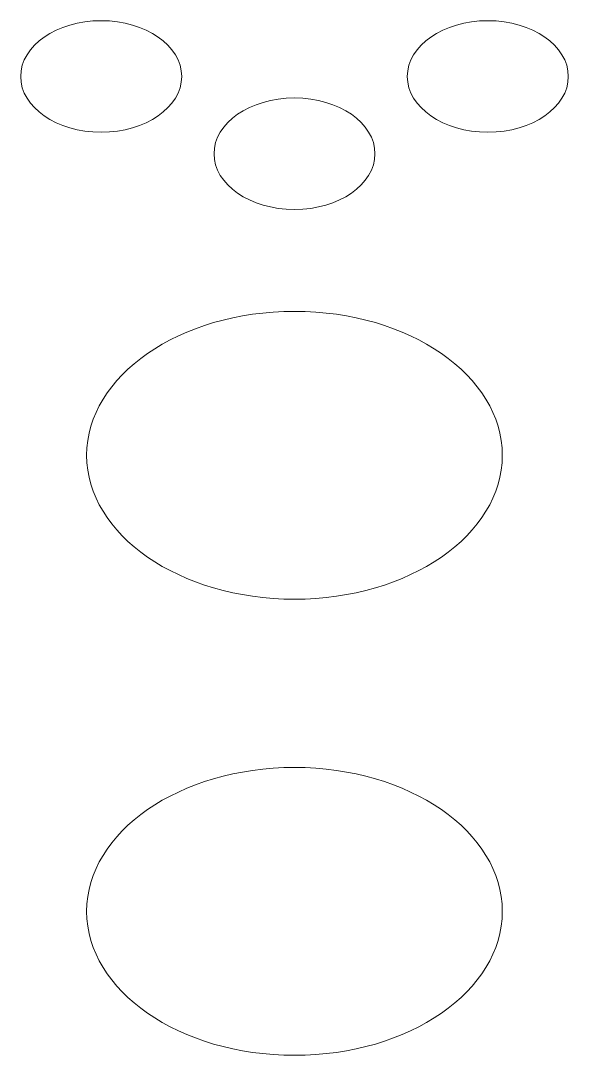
# Model space of a CAD drawing. Header units: millimetres. Extents: x -1200 to 1200, y -590 to 590.
# Drawn here: x -761.2 to -516.7, y -570.8 to -109.1 of the extents above; entities that cross this region are included whole.
import ezdxf

# ---------------------------------------------------------------- set-up
doc = ezdxf.new("R2010")
doc.units = ezdxf.units.MM
doc.header["$MEASUREMENT"] = 0
doc.layers.add('Layer 1', color=7, linetype='Continuous')

msp = doc.modelspace()

# ---------------------------------------------------------------- linework, layer by layer
at = {"layer": 'Layer 1', "color": 250, "lineweight": 20}
for points, knots in [([(-761.1735, -133.9653), (-761.1735, -120.2296), (-745.0927, -109.0802), (-725.2351, -109.0802), (-705.3927, -109.0802), (-689.2966, -120.2296), (-689.2966, -133.9653), (-689.2966, -147.7008), (-705.3927, -158.8452), (-725.2351, -158.8452), (-745.0927, -158.8452), (-761.1735, -147.7008), (-761.1735, -133.9653)], [0, 0, 0, 0, 0.25, 0.25, 0.25, 0.5, 0.5, 0.5, 0.75, 0.75, 0.75, 1, 1, 1, 1]), ([(-588.5679, -133.9653), (-588.5679, -120.2296), (-572.4717, -109.0802), (-552.6294, -109.0802), (-532.7871, -109.0802), (-516.6833, -120.2296), (-516.6833, -133.9653), (-516.6833, -147.7008), (-532.7871, -158.8452), (-552.6294, -158.8452), (-572.4717, -158.8452), (-588.5679, -147.7008), (-588.5679, -133.9653)], [0, 0, 0, 0, 0.25, 0.25, 0.25, 0.5, 0.5, 0.5, 0.75, 0.75, 0.75, 1, 1, 1, 1]), ([(-674.863, -168.4565), (-674.863, -154.7209), (-658.7899, -143.5765), (-638.9322, -143.5765), (-619.0898, -143.5765), (-602.9938, -154.7209), (-602.9938, -168.4565), (-602.9938, -182.1972), (-619.0898, -193.3415), (-638.9322, -193.3415), (-658.7899, -193.3415), (-674.863, -182.1972), (-674.863, -168.4565)], [0, 0, 0, 0, 0.25, 0.25, 0.25, 0.5, 0.5, 0.5, 0.75, 0.75, 0.75, 1, 1, 1, 1]), ([(-731.7163, -303.0248), (-731.7163, -303.0248), (-731.5938, -299.7058), (-731.5938, -299.7058), (-731.5938, -299.7058), (-731.2338, -296.4487), (-731.2338, -296.4487), (-731.2338, -296.4487), (-730.6438, -293.2277), (-730.6438, -293.2277), (-730.6438, -293.2277), (-729.8163, -290.0739), (-729.8163, -290.0739), (-729.8163, -290.0739), (-728.7822, -286.9613), (-728.7822, -286.9613), (-728.7822, -286.9613), (-727.541, -283.921), (-727.541, -283.921), (-727.541, -283.921), (-726.0854, -280.9374), (-726.0854, -280.9374), (-726.0854, -280.9374), (-724.4152, -278.0262), (-724.4152, -278.0262), (-724.4152, -278.0262), (-722.5766, -275.1872), (-722.5766, -275.1872), (-722.5766, -275.1872), (-720.5081, -272.4153), (-720.5081, -272.4153), (-720.5081, -272.4153), (-718.2787, -269.726), (-718.2787, -269.726), (-718.2787, -269.726), (-715.8655, -267.1192), (-715.8655, -267.1192), (-715.8655, -267.1192), (-713.2914, -264.5952), (-713.2914, -264.5952), (-713.2914, -264.5952), (-710.5256, -262.1691), (-710.5256, -262.1691), (-710.5256, -262.1691), (-707.6067, -259.836), (-707.6067, -259.836), (-707.6067, -259.836), (-704.527, -257.606), (-704.527, -257.606), (-704.527, -257.606), (-701.3169, -255.4794), (-701.3169, -255.4794), (-701.3169, -255.4794), (-697.9383, -253.4611), (-697.9383, -253.4611), (-697.9383, -253.4611), (-694.4296, -251.5513), (-694.4296, -251.5513), (-694.4296, -251.5513), (-690.7905, -249.755), (-690.7905, -249.755), (-690.7905, -249.755), (-687.0365, -248.0877), (-687.0365, -248.0877), (-687.0365, -248.0877), (-683.1447, -246.5443), (-683.1447, -246.5443), (-683.1447, -246.5443), (-679.1456, -245.1248), (-679.1456, -245.1248), (-679.1456, -245.1248), (-675.0469, -243.8395), (-675.0469, -243.8395), (-675.0469, -243.8395), (-670.8409, -242.6988), (-670.8409, -242.6988), (-670.8409, -242.6988), (-666.52, -241.6768), (-666.52, -241.6768), (-666.52, -241.6768), (-662.1224, -240.8095), (-662.1224, -240.8095), (-662.1224, -240.8095), (-657.6407, -240.0972), (-657.6407, -240.0972), (-657.6407, -240.0972), (-653.0747, -239.5345), (-653.0747, -239.5345), (-653.0747, -239.5345), (-648.4397, -239.132), (-648.4397, -239.132), (-648.4397, -239.132), (-643.7127, -238.8842), (-643.7127, -238.8842), (-643.7127, -238.8842), (-638.9322, -238.8015), (-638.9322, -238.8015), (-638.9322, -238.8015), (-634.144, -238.8842), (-634.144, -238.8842), (-634.144, -238.8842), (-629.4323, -239.132), (-629.4323, -239.132), (-629.4323, -239.132), (-624.7973, -239.5345), (-624.7973, -239.5345), (-624.7973, -239.5345), (-620.239, -240.0972), (-620.239, -240.0972), (-620.239, -240.0972), (-615.7419, -240.8095), (-615.7419, -240.8095), (-615.7419, -240.8095), (-611.3444, -241.6768), (-611.3444, -241.6768), (-611.3444, -241.6768), (-607.0388, -242.6988), (-607.0388, -242.6988), (-607.0388, -242.6988), (-602.8329, -243.8395), (-602.8329, -243.8395), (-602.8329, -243.8395), (-598.7189, -245.1248), (-598.7189, -245.1248), (-598.7189, -245.1248), (-594.7351, -246.5443), (-594.7351, -246.5443), (-594.7351, -246.5443), (-590.8432, -248.0877), (-590.8432, -248.0877), (-590.8432, -248.0877), (-587.0892, -249.755), (-587.0892, -249.755), (-587.0892, -249.755), (-583.4272, -251.5513), (-583.4272, -251.5513), (-583.4272, -251.5513), (-579.9261, -253.4611), (-579.9261, -253.4611), (-579.9261, -253.4611), (-576.5628, -255.4794), (-576.5628, -255.4794), (-576.5628, -255.4794), (-573.3451, -257.606), (-573.3451, -257.606), (-573.3451, -257.606), (-570.2577, -259.836), (-570.2577, -259.836), (-570.2577, -259.836), (-567.3464, -262.1691), (-567.3464, -262.1691), (-567.3464, -262.1691), (-564.5884, -264.5952), (-564.5884, -264.5952), (-564.5884, -264.5952), (-561.9913, -267.1192), (-561.9913, -267.1192), (-561.9913, -267.1192), (-559.5858, -269.726), (-559.5858, -269.726), (-559.5858, -269.726), (-557.3486, -272.4153), (-557.3486, -272.4153), (-557.3486, -272.4153), (-555.3031, -275.1872), (-555.3031, -275.1872), (-555.3031, -275.1872), (-553.4415, -278.0262), (-553.4415, -278.0262), (-553.4415, -278.0262), (-551.7866, -280.9374), (-551.7866, -280.9374), (-551.7866, -280.9374), (-550.3387, -283.921), (-550.3387, -283.921), (-550.3387, -283.921), (-549.0746, -286.9613), (-549.0746, -286.9613), (-549.0746, -286.9613), (-548.0404, -290.0739), (-548.0404, -290.0739), (-548.0404, -290.0739), (-547.2283, -293.2277), (-547.2283, -293.2277), (-547.2283, -293.2277), (-546.6307, -296.4487), (-546.6307, -296.4487), (-546.6307, -296.4487), (-546.2783, -299.7058), (-546.2783, -299.7058), (-546.2783, -299.7058), (-546.1634, -303.0248), (-546.1634, -303.0248), (-546.1634, -303.0248), (-546.2783, -306.3336), (-546.2783, -306.3336), (-546.2783, -306.3336), (-546.6307, -309.5958), (-546.6307, -309.5958), (-546.6307, -309.5958), (-547.2283, -312.8116), (-547.2283, -312.8116), (-547.2283, -312.8116), (-548.0404, -315.9758), (-548.0404, -315.9758), (-548.0404, -315.9758), (-549.0746, -319.0781), (-549.0746, -319.0781), (-549.0746, -319.0781), (-550.3387, -322.1183), (-550.3387, -322.1183), (-550.3387, -322.1183), (-551.7866, -325.1018), (-551.7866, -325.1018), (-551.7866, -325.1018), (-553.4415, -328.0132), (-553.4415, -328.0132), (-553.4415, -328.0132), (-555.3031, -330.8573), (-555.3031, -330.8573), (-555.3031, -330.8573), (-557.3486, -333.6292), (-557.3486, -333.6292), (-557.3486, -333.6292), (-559.5858, -336.3185), (-559.5858, -336.3185), (-559.5858, -336.3185), (-561.9913, -338.92), (-561.9913, -338.92), (-561.9913, -338.92), (-564.5884, -341.4442), (-564.5884, -341.4442), (-564.5884, -341.4442), (-567.3464, -343.8651), (-567.3464, -343.8651), (-567.3464, -343.8651), (-570.2577, -346.2033), (-570.2577, -346.2033), (-570.2577, -346.2033), (-573.3451, -348.4333), (-573.3451, -348.4333), (-573.3451, -348.4333), (-576.5628, -350.5599), (-576.5628, -350.5599), (-576.5628, -350.5599), (-579.9261, -352.5885), (-579.9261, -352.5885), (-579.9261, -352.5885), (-583.4272, -354.4932), (-583.4272, -354.4932), (-583.4272, -354.4932), (-587.0892, -356.2844), (-587.0892, -356.2844), (-587.0892, -356.2844), (-590.8432, -357.9568), (-590.8432, -357.9568), (-590.8432, -357.9568), (-594.7351, -359.5053), (-594.7351, -359.5053), (-594.7351, -359.5053), (-598.7189, -360.9249), (-598.7189, -360.9249), (-598.7189, -360.9249), (-602.8329, -362.205), (-602.8329, -362.205), (-602.8329, -362.205), (-607.0388, -363.3509), (-607.0388, -363.3509), (-607.0388, -363.3509), (-611.3444, -364.3626), (-611.3444, -364.3626), (-611.3444, -364.3626), (-615.7419, -365.2246), (-615.7419, -365.2246), (-615.7419, -365.2246), (-620.239, -365.9421), (-620.239, -365.9421), (-620.239, -365.9421), (-624.7973, -366.5048), (-624.7973, -366.5048), (-624.7973, -366.5048), (-629.4323, -366.9177), (-629.4323, -366.9177), (-629.4323, -366.9177), (-634.144, -367.1654), (-634.144, -367.1654), (-634.144, -367.1654), (-638.9322, -367.2481), (-638.9322, -367.2481), (-638.9322, -367.2481), (-643.7127, -367.1654), (-643.7127, -367.1654), (-643.7127, -367.1654), (-648.4397, -366.9177), (-648.4397, -366.9177), (-648.4397, -366.9177), (-653.0747, -366.5048), (-653.0747, -366.5048), (-653.0747, -366.5048), (-657.6407, -365.9421), (-657.6407, -365.9421), (-657.6407, -365.9421), (-662.1224, -365.2246), (-662.1224, -365.2246), (-662.1224, -365.2246), (-666.52, -364.3626), (-666.52, -364.3626), (-666.52, -364.3626), (-670.8332, -363.3509), (-670.8332, -363.3509), (-670.8332, -363.3509), (-675.0469, -362.205), (-675.0469, -362.205), (-675.0469, -362.205), (-679.1456, -360.9249), (-679.1456, -360.9249), (-679.1456, -360.9249), (-683.1447, -359.5053), (-683.1447, -359.5053), (-683.1447, -359.5053), (-687.0365, -357.9568), (-687.0365, -357.9568), (-687.0365, -357.9568), (-690.7905, -356.2844), (-690.7905, -356.2844), (-690.7905, -356.2844), (-694.4296, -354.4932), (-694.4296, -354.4932), (-694.4296, -354.4932), (-697.9383, -352.5885), (-697.9383, -352.5885), (-697.9383, -352.5885), (-701.3169, -350.5599), (-701.3169, -350.5599), (-701.3169, -350.5599), (-704.527, -348.4333), (-704.527, -348.4333), (-704.527, -348.4333), (-707.6067, -346.2033), (-707.6067, -346.2033), (-707.6067, -346.2033), (-710.5256, -343.8651), (-710.5256, -343.8651), (-710.5256, -343.8651), (-713.2914, -341.4442), (-713.2914, -341.4442), (-713.2914, -341.4442), (-715.8655, -338.92), (-715.8655, -338.92), (-715.8655, -338.92), (-718.2787, -336.3185), (-718.2787, -336.3185), (-718.2787, -336.3185), (-720.5081, -333.6292), (-720.5081, -333.6292), (-720.5081, -333.6292), (-722.5766, -330.8573), (-722.5766, -330.8573), (-722.5766, -330.8573), (-724.4152, -328.0132), (-724.4152, -328.0132), (-724.4152, -328.0132), (-726.0854, -325.1018), (-726.0854, -325.1018), (-726.0854, -325.1018), (-727.541, -322.1235), (-727.541, -322.1235), (-727.541, -322.1235), (-728.7822, -319.0781), (-728.7822, -319.0781), (-728.7822, -319.0781), (-729.8163, -315.9758), (-729.8163, -315.9758), (-729.8163, -315.9758), (-730.6438, -312.8116), (-730.6438, -312.8116), (-730.6438, -312.8116), (-731.2338, -309.5958), (-731.2338, -309.5958), (-731.2338, -309.5958), (-731.5938, -306.3336), (-731.5938, -306.3336), (-731.5938, -306.3336), (-731.7163, -303.0248), (-731.7163, -303.0248)], [0, 0, 0, 0, 0.0078125, 0.0078125, 0.0078125, 0.015625, 0.015625, 0.015625, 0.0234375, 0.0234375, 0.0234375, 0.03125, 0.03125, 0.03125, 0.0390625, 0.0390625, 0.0390625, 0.046875, 0.046875, 0.046875, 0.0546875, 0.0546875, 0.0546875, 0.0625, 0.0625, 0.0625, 0.0703125, 0.0703125, 0.0703125, 0.078125, 0.078125, 0.078125, 0.0859375, 0.0859375, 0.0859375, 0.09375, 0.09375, 0.09375, 0.1015625, 0.1015625, 0.1015625, 0.109375, 0.109375, 0.109375, 0.1171875, 0.1171875, 0.1171875, 0.125, 0.125, 0.125, 0.1328125, 0.1328125, 0.1328125, 0.140625, 0.140625, 0.140625, 0.1484375, 0.1484375, 0.1484375, 0.15625, 0.15625, 0.15625, 0.1640625, 0.1640625, 0.1640625, 0.171875, 0.171875, 0.171875, 0.1796875, 0.1796875, 0.1796875, 0.1875, 0.1875, 0.1875, 0.1953125, 0.1953125, 0.1953125, 0.203125, 0.203125, 0.203125, 0.2109375, 0.2109375, 0.2109375, 0.21875, 0.21875, 0.21875, 0.2265625, 0.2265625, 0.2265625, 0.234375, 0.234375, 0.234375, 0.2421875, 0.2421875, 0.2421875, 0.25, 0.25, 0.25, 0.2578125, 0.2578125, 0.2578125, 0.265625, 0.265625, 0.265625, 0.2734375, 0.2734375, 0.2734375, 0.28125, 0.28125, 0.28125, 0.2890625, 0.2890625, 0.2890625, 0.296875, 0.296875, 0.296875, 0.3046875, 0.3046875, 0.3046875, 0.3125, 0.3125, 0.3125, 0.3203125, 0.3203125, 0.3203125, 0.328125, 0.328125, 0.328125, 0.3359375, 0.3359375, 0.3359375, 0.34375, 0.34375, 0.34375, 0.3515625, 0.3515625, 0.3515625, 0.359375, 0.359375, 0.359375, 0.3671875, 0.3671875, 0.3671875, 0.375, 0.375, 0.375, 0.3828125, 0.3828125, 0.3828125, 0.390625, 0.390625, 0.390625, 0.3984375, 0.3984375, 0.3984375, 0.40625, 0.40625, 0.40625, 0.4140625, 0.4140625, 0.4140625, 0.421875, 0.421875, 0.421875, 0.4296875, 0.4296875, 0.4296875, 0.4375, 0.4375, 0.4375, 0.4453125, 0.4453125, 0.4453125, 0.453125, 0.453125, 0.453125, 0.4609375, 0.4609375, 0.4609375, 0.46875, 0.46875, 0.46875, 0.4765625, 0.4765625, 0.4765625, 0.484375, 0.484375, 0.484375, 0.4921875, 0.4921875, 0.4921875, 0.5, 0.5, 0.5, 0.5078125, 0.5078125, 0.5078125, 0.515625, 0.515625, 0.515625, 0.5234375, 0.5234375, 0.5234375, 0.53125, 0.53125, 0.53125, 0.5390625, 0.5390625, 0.5390625, 0.546875, 0.546875, 0.546875, 0.5546875, 0.5546875, 0.5546875, 0.5625, 0.5625, 0.5625, 0.5703125, 0.5703125, 0.5703125, 0.578125, 0.578125, 0.578125, 0.5859375, 0.5859375, 0.5859375, 0.59375, 0.59375, 0.59375, 0.6015625, 0.6015625, 0.6015625, 0.609375, 0.609375, 0.609375, 0.6171875, 0.6171875, 0.6171875, 0.625, 0.625, 0.625, 0.6328125, 0.6328125, 0.6328125, 0.640625, 0.640625, 0.640625, 0.6484375, 0.6484375, 0.6484375, 0.65625, 0.65625, 0.65625, 0.6640625, 0.6640625, 0.6640625, 0.671875, 0.671875, 0.671875, 0.6796875, 0.6796875, 0.6796875, 0.6875, 0.6875, 0.6875, 0.6953125, 0.6953125, 0.6953125, 0.703125, 0.703125, 0.703125, 0.7109375, 0.7109375, 0.7109375, 0.71875, 0.71875, 0.71875, 0.7265625, 0.7265625, 0.7265625, 0.734375, 0.734375, 0.734375, 0.7421875, 0.7421875, 0.7421875, 0.75, 0.75, 0.75, 0.7578125, 0.7578125, 0.7578125, 0.765625, 0.765625, 0.765625, 0.7734375, 0.7734375, 0.7734375, 0.78125, 0.78125, 0.78125, 0.7890625, 0.7890625, 0.7890625, 0.796875, 0.796875, 0.796875, 0.8046875, 0.8046875, 0.8046875, 0.8125, 0.8125, 0.8125, 0.8203125, 0.8203125, 0.8203125, 0.828125, 0.828125, 0.828125, 0.8359375, 0.8359375, 0.8359375, 0.84375, 0.84375, 0.84375, 0.8515625, 0.8515625, 0.8515625, 0.859375, 0.859375, 0.859375, 0.8671875, 0.8671875, 0.8671875, 0.875, 0.875, 0.875, 0.8828125, 0.8828125, 0.8828125, 0.890625, 0.890625, 0.890625, 0.8984375, 0.8984375, 0.8984375, 0.90625, 0.90625, 0.90625, 0.9140625, 0.9140625, 0.9140625, 0.921875, 0.921875, 0.921875, 0.9296875, 0.9296875, 0.9296875, 0.9375, 0.9375, 0.9375, 0.9453125, 0.9453125, 0.9453125, 0.953125, 0.953125, 0.953125, 0.9609375, 0.9609375, 0.9609375, 0.96875, 0.96875, 0.96875, 0.9765625, 0.9765625, 0.9765625, 0.984375, 0.984375, 0.984375, 0.9921875, 0.9921875, 0.9921875, 1, 1, 1, 1]), ([(-731.7163, -506.5756), (-731.7163, -506.5756), (-731.5938, -503.2669), (-731.5938, -503.2669), (-731.5938, -503.2669), (-731.2338, -499.9994), (-731.2338, -499.9994), (-731.2338, -499.9994), (-730.6438, -496.7837), (-730.6438, -496.7837), (-730.6438, -496.7837), (-729.8163, -493.6195), (-729.8163, -493.6195), (-729.8163, -493.6195), (-728.7822, -490.5172), (-728.7822, -490.5172), (-728.7822, -490.5172), (-727.541, -487.4717), (-727.541, -487.4717), (-727.541, -487.4717), (-726.0854, -484.4986), (-726.0854, -484.4986), (-726.0854, -484.4986), (-724.4152, -481.5821), (-724.4152, -481.5821), (-724.4152, -481.5821), (-722.5766, -478.738), (-722.5766, -478.738), (-722.5766, -478.738), (-720.5081, -475.9712), (-720.5081, -475.9712), (-720.5081, -475.9712), (-718.2787, -473.2768), (-718.2787, -473.2768), (-718.2787, -473.2768), (-715.8655, -470.6752), (-715.8655, -470.6752), (-715.8655, -470.6752), (-713.2914, -468.1563), (-713.2914, -468.1563), (-713.2914, -468.1563), (-710.5256, -465.7303), (-710.5256, -465.7303), (-710.5256, -465.7303), (-707.6067, -463.3919), (-707.6067, -463.3919), (-707.6067, -463.3919), (-704.527, -461.162), (-704.527, -461.162), (-704.527, -461.162), (-701.3169, -459.0302), (-701.3169, -459.0302), (-701.3169, -459.0302), (-697.9383, -457.0068), (-697.9383, -457.0068), (-697.9383, -457.0068), (-694.4296, -455.1072), (-694.4296, -455.1072), (-694.4296, -455.1072), (-690.7905, -453.3161), (-690.7905, -453.3161), (-690.7905, -453.3161), (-687.0365, -451.6488), (-687.0365, -451.6488), (-687.0365, -451.6488), (-683.1447, -450.0899), (-683.1447, -450.0899), (-683.1447, -450.0899), (-679.1456, -448.6808), (-679.1456, -448.6808), (-679.1456, -448.6808), (-675.0469, -447.3903), (-675.0469, -447.3903), (-675.0469, -447.3903), (-670.8409, -446.2444), (-670.8409, -446.2444), (-670.8409, -446.2444), (-666.52, -445.2327), (-666.52, -445.2327), (-666.52, -445.2327), (-662.1224, -444.3707), (-662.1224, -444.3707), (-662.1224, -444.3707), (-657.6407, -443.6583), (-657.6407, -443.6583), (-657.6407, -443.6583), (-653.0747, -443.0854), (-653.0747, -443.0854), (-653.0747, -443.0854), (-648.4397, -442.6776), (-648.4397, -442.6776), (-648.4397, -442.6776), (-643.7127, -442.4298), (-643.7127, -442.4298), (-643.7127, -442.4298), (-638.9322, -442.3473), (-638.9322, -442.3473), (-638.9322, -442.3473), (-634.144, -442.4298), (-634.144, -442.4298), (-634.144, -442.4298), (-629.4323, -442.6776), (-629.4323, -442.6776), (-629.4323, -442.6776), (-624.7973, -443.0854), (-624.7973, -443.0854), (-624.7973, -443.0854), (-620.239, -443.6583), (-620.239, -443.6583), (-620.239, -443.6583), (-615.7419, -444.3707), (-615.7419, -444.3707), (-615.7419, -444.3707), (-611.3444, -445.2327), (-611.3444, -445.2327), (-611.3444, -445.2327), (-607.0388, -446.2444), (-607.0388, -446.2444), (-607.0388, -446.2444), (-602.8329, -447.3903), (-602.8329, -447.3903), (-602.8329, -447.3903), (-598.7189, -448.6808), (-598.7189, -448.6808), (-598.7189, -448.6808), (-594.7351, -450.0899), (-594.7351, -450.0899), (-594.7351, -450.0899), (-590.8432, -451.6488), (-590.8432, -451.6488), (-590.8432, -451.6488), (-587.0892, -453.3161), (-587.0892, -453.3161), (-587.0892, -453.3161), (-583.4272, -455.1072), (-583.4272, -455.1072), (-583.4272, -455.1072), (-579.9261, -457.0068), (-579.9261, -457.0068), (-579.9261, -457.0068), (-576.5628, -459.0302), (-576.5628, -459.0302), (-576.5628, -459.0302), (-573.3451, -461.162), (-573.3451, -461.162), (-573.3451, -461.162), (-570.2577, -463.4023), (-570.2577, -463.4023), (-570.2577, -463.4023), (-567.3464, -465.7303), (-567.3464, -465.7303), (-567.3464, -465.7303), (-564.5884, -468.1563), (-564.5884, -468.1563), (-564.5884, -468.1563), (-561.9913, -470.6752), (-561.9913, -470.6752), (-561.9913, -470.6752), (-559.5858, -473.2768), (-559.5858, -473.2768), (-559.5858, -473.2768), (-557.3486, -475.9712), (-557.3486, -475.9712), (-557.3486, -475.9712), (-555.3031, -478.738), (-555.3031, -478.738), (-555.3031, -478.738), (-553.4415, -481.5821), (-553.4415, -481.5821), (-553.4415, -481.5821), (-551.7866, -484.4986), (-551.7866, -484.4986), (-551.7866, -484.4986), (-550.3387, -487.4717), (-550.3387, -487.4717), (-550.3387, -487.4717), (-549.0746, -490.5172), (-549.0746, -490.5172), (-549.0746, -490.5172), (-548.0404, -493.6195), (-548.0404, -493.6195), (-548.0404, -493.6195), (-547.2283, -496.7837), (-547.2283, -496.7837), (-547.2283, -496.7837), (-546.6307, -499.9994), (-546.6307, -499.9994), (-546.6307, -499.9994), (-546.2783, -503.2669), (-546.2783, -503.2669), (-546.2783, -503.2669), (-546.1634, -506.5756), (-546.1634, -506.5756), (-546.1634, -506.5756), (-546.2783, -509.8895), (-546.2783, -509.8895), (-546.2783, -509.8895), (-546.6307, -513.1466), (-546.6307, -513.1466), (-546.6307, -513.1466), (-547.2283, -516.3675), (-547.2283, -516.3675), (-547.2283, -516.3675), (-548.0404, -519.5266), (-548.0404, -519.5266), (-548.0404, -519.5266), (-549.0746, -522.6341), (-549.0746, -522.6341), (-549.0746, -522.6341), (-550.3387, -525.6743), (-550.3387, -525.6743), (-550.3387, -525.6743), (-551.7866, -528.6476), (-551.7866, -528.6476), (-551.7866, -528.6476), (-553.4415, -531.5691), (-553.4415, -531.5691), (-553.4415, -531.5691), (-555.3031, -534.4081), (-555.3031, -534.4081), (-555.3031, -534.4081), (-557.3486, -537.18), (-557.3486, -537.18), (-557.3486, -537.18), (-559.5858, -539.8693), (-559.5858, -539.8693), (-559.5858, -539.8693), (-561.9913, -542.476), (-561.9913, -542.476), (-561.9913, -542.476), (-564.5884, -544.9898), (-564.5884, -544.9898), (-564.5884, -544.9898), (-567.3464, -547.4262), (-567.3464, -547.4262), (-567.3464, -547.4262), (-570.2577, -549.7542), (-570.2577, -549.7542), (-570.2577, -549.7542), (-573.3451, -551.9841), (-573.3451, -551.9841), (-573.3451, -551.9841), (-576.5628, -554.1262), (-576.5628, -554.1262), (-576.5628, -554.1262), (-579.9261, -556.1341), (-579.9261, -556.1341), (-579.9261, -556.1341), (-583.4272, -558.0441), (-583.4272, -558.0441), (-583.4272, -558.0441), (-587.0892, -559.8404), (-587.0892, -559.8404), (-587.0892, -559.8404), (-590.8432, -561.5076), (-590.8432, -561.5076), (-590.8432, -561.5076), (-594.7351, -563.051), (-594.7351, -563.051), (-594.7351, -563.051), (-598.7189, -564.4705), (-598.7189, -564.4705), (-598.7189, -564.4705), (-602.8329, -565.7558), (-602.8329, -565.7558), (-602.8329, -565.7558), (-607.0388, -566.9069), (-607.0388, -566.9069), (-607.0388, -566.9069), (-611.3444, -567.9134), (-611.3444, -567.9134), (-611.3444, -567.9134), (-615.7419, -568.7857), (-615.7419, -568.7857), (-615.7419, -568.7857), (-620.239, -569.4981), (-620.239, -569.4981), (-620.239, -569.4981), (-624.7973, -570.0556), (-624.7973, -570.0556), (-624.7973, -570.0556), (-629.4323, -570.4685), (-629.4323, -570.4685), (-629.4323, -570.4685), (-634.144, -570.7163), (-634.144, -570.7163), (-634.144, -570.7163), (-638.9322, -570.7989), (-638.9322, -570.7989), (-638.9322, -570.7989), (-643.7127, -570.7163), (-643.7127, -570.7163), (-643.7127, -570.7163), (-648.4397, -570.4685), (-648.4397, -570.4685), (-648.4397, -570.4685), (-653.0747, -570.0556), (-653.0747, -570.0556), (-653.0747, -570.0556), (-657.6407, -569.4981), (-657.6407, -569.4981), (-657.6407, -569.4981), (-662.1224, -568.7857), (-662.1224, -568.7857), (-662.1224, -568.7857), (-666.52, -567.9134), (-666.52, -567.9134), (-666.52, -567.9134), (-670.8332, -566.9069), (-670.8332, -566.9069), (-670.8332, -566.9069), (-675.0469, -565.7558), (-675.0469, -565.7558), (-675.0469, -565.7558), (-679.1456, -564.4705), (-679.1456, -564.4705), (-679.1456, -564.4705), (-683.1447, -563.051), (-683.1447, -563.051), (-683.1447, -563.051), (-687.0365, -561.5076), (-687.0365, -561.5076), (-687.0365, -561.5076), (-690.7905, -559.8404), (-690.7905, -559.8404), (-690.7905, -559.8404), (-694.4296, -558.0441), (-694.4296, -558.0441), (-694.4296, -558.0441), (-697.9383, -556.1341), (-697.9383, -556.1341), (-697.9383, -556.1341), (-701.3169, -554.1262), (-701.3169, -554.1262), (-701.3169, -554.1262), (-704.527, -551.9841), (-704.527, -551.9841), (-704.527, -551.9841), (-707.6067, -549.7542), (-707.6067, -549.7542), (-707.6067, -549.7542), (-710.5256, -547.4262), (-710.5256, -547.4262), (-710.5256, -547.4262), (-713.2914, -544.9898), (-713.2914, -544.9898), (-713.2914, -544.9898), (-715.8655, -542.476), (-715.8655, -542.476), (-715.8655, -542.476), (-718.2787, -539.8693), (-718.2787, -539.8693), (-718.2787, -539.8693), (-720.5081, -537.18), (-720.5081, -537.18), (-720.5081, -537.18), (-722.5766, -534.4081), (-722.5766, -534.4081), (-722.5766, -534.4081), (-724.4152, -531.5691), (-724.4152, -531.5691), (-724.4152, -531.5691), (-726.0854, -528.6476), (-726.0854, -528.6476), (-726.0854, -528.6476), (-727.541, -525.6743), (-727.541, -525.6743), (-727.541, -525.6743), (-728.7822, -522.6341), (-728.7822, -522.6341), (-728.7822, -522.6341), (-729.8163, -519.5266), (-729.8163, -519.5266), (-729.8163, -519.5266), (-730.6438, -516.3675), (-730.6438, -516.3675), (-730.6438, -516.3675), (-731.2338, -513.1466), (-731.2338, -513.1466), (-731.2338, -513.1466), (-731.5938, -509.8895), (-731.5938, -509.8895), (-731.5938, -509.8895), (-731.7163, -506.5756), (-731.7163, -506.5756)], [0, 0, 0, 0, 0.0078125, 0.0078125, 0.0078125, 0.015625, 0.015625, 0.015625, 0.0234375, 0.0234375, 0.0234375, 0.03125, 0.03125, 0.03125, 0.0390625, 0.0390625, 0.0390625, 0.046875, 0.046875, 0.046875, 0.0546875, 0.0546875, 0.0546875, 0.0625, 0.0625, 0.0625, 0.0703125, 0.0703125, 0.0703125, 0.078125, 0.078125, 0.078125, 0.0859375, 0.0859375, 0.0859375, 0.09375, 0.09375, 0.09375, 0.1015625, 0.1015625, 0.1015625, 0.109375, 0.109375, 0.109375, 0.1171875, 0.1171875, 0.1171875, 0.125, 0.125, 0.125, 0.1328125, 0.1328125, 0.1328125, 0.140625, 0.140625, 0.140625, 0.1484375, 0.1484375, 0.1484375, 0.15625, 0.15625, 0.15625, 0.1640625, 0.1640625, 0.1640625, 0.171875, 0.171875, 0.171875, 0.1796875, 0.1796875, 0.1796875, 0.1875, 0.1875, 0.1875, 0.1953125, 0.1953125, 0.1953125, 0.203125, 0.203125, 0.203125, 0.2109375, 0.2109375, 0.2109375, 0.21875, 0.21875, 0.21875, 0.2265625, 0.2265625, 0.2265625, 0.234375, 0.234375, 0.234375, 0.2421875, 0.2421875, 0.2421875, 0.25, 0.25, 0.25, 0.2578125, 0.2578125, 0.2578125, 0.265625, 0.265625, 0.265625, 0.2734375, 0.2734375, 0.2734375, 0.28125, 0.28125, 0.28125, 0.2890625, 0.2890625, 0.2890625, 0.296875, 0.296875, 0.296875, 0.3046875, 0.3046875, 0.3046875, 0.3125, 0.3125, 0.3125, 0.3203125, 0.3203125, 0.3203125, 0.328125, 0.328125, 0.328125, 0.3359375, 0.3359375, 0.3359375, 0.34375, 0.34375, 0.34375, 0.3515625, 0.3515625, 0.3515625, 0.359375, 0.359375, 0.359375, 0.3671875, 0.3671875, 0.3671875, 0.375, 0.375, 0.375, 0.3828125, 0.3828125, 0.3828125, 0.390625, 0.390625, 0.390625, 0.3984375, 0.3984375, 0.3984375, 0.40625, 0.40625, 0.40625, 0.4140625, 0.4140625, 0.4140625, 0.421875, 0.421875, 0.421875, 0.4296875, 0.4296875, 0.4296875, 0.4375, 0.4375, 0.4375, 0.4453125, 0.4453125, 0.4453125, 0.453125, 0.453125, 0.453125, 0.4609375, 0.4609375, 0.4609375, 0.46875, 0.46875, 0.46875, 0.4765625, 0.4765625, 0.4765625, 0.484375, 0.484375, 0.484375, 0.4921875, 0.4921875, 0.4921875, 0.5, 0.5, 0.5, 0.5078125, 0.5078125, 0.5078125, 0.515625, 0.515625, 0.515625, 0.5234375, 0.5234375, 0.5234375, 0.53125, 0.53125, 0.53125, 0.5390625, 0.5390625, 0.5390625, 0.546875, 0.546875, 0.546875, 0.5546875, 0.5546875, 0.5546875, 0.5625, 0.5625, 0.5625, 0.5703125, 0.5703125, 0.5703125, 0.578125, 0.578125, 0.578125, 0.5859375, 0.5859375, 0.5859375, 0.59375, 0.59375, 0.59375, 0.6015625, 0.6015625, 0.6015625, 0.609375, 0.609375, 0.609375, 0.6171875, 0.6171875, 0.6171875, 0.625, 0.625, 0.625, 0.6328125, 0.6328125, 0.6328125, 0.640625, 0.640625, 0.640625, 0.6484375, 0.6484375, 0.6484375, 0.65625, 0.65625, 0.65625, 0.6640625, 0.6640625, 0.6640625, 0.671875, 0.671875, 0.671875, 0.6796875, 0.6796875, 0.6796875, 0.6875, 0.6875, 0.6875, 0.6953125, 0.6953125, 0.6953125, 0.703125, 0.703125, 0.703125, 0.7109375, 0.7109375, 0.7109375, 0.71875, 0.71875, 0.71875, 0.7265625, 0.7265625, 0.7265625, 0.734375, 0.734375, 0.734375, 0.7421875, 0.7421875, 0.7421875, 0.75, 0.75, 0.75, 0.7578125, 0.7578125, 0.7578125, 0.765625, 0.765625, 0.765625, 0.7734375, 0.7734375, 0.7734375, 0.78125, 0.78125, 0.78125, 0.7890625, 0.7890625, 0.7890625, 0.796875, 0.796875, 0.796875, 0.8046875, 0.8046875, 0.8046875, 0.8125, 0.8125, 0.8125, 0.8203125, 0.8203125, 0.8203125, 0.828125, 0.828125, 0.828125, 0.8359375, 0.8359375, 0.8359375, 0.84375, 0.84375, 0.84375, 0.8515625, 0.8515625, 0.8515625, 0.859375, 0.859375, 0.859375, 0.8671875, 0.8671875, 0.8671875, 0.875, 0.875, 0.875, 0.8828125, 0.8828125, 0.8828125, 0.890625, 0.890625, 0.890625, 0.8984375, 0.8984375, 0.8984375, 0.90625, 0.90625, 0.90625, 0.9140625, 0.9140625, 0.9140625, 0.921875, 0.921875, 0.921875, 0.9296875, 0.9296875, 0.9296875, 0.9375, 0.9375, 0.9375, 0.9453125, 0.9453125, 0.9453125, 0.953125, 0.953125, 0.953125, 0.9609375, 0.9609375, 0.9609375, 0.96875, 0.96875, 0.96875, 0.9765625, 0.9765625, 0.9765625, 0.984375, 0.984375, 0.984375, 0.9921875, 0.9921875, 0.9921875, 1, 1, 1, 1])]:
    msp.add_open_spline(points, degree=3, knots=knots, dxfattribs=at)

doc.saveas('drawing.dxf')
